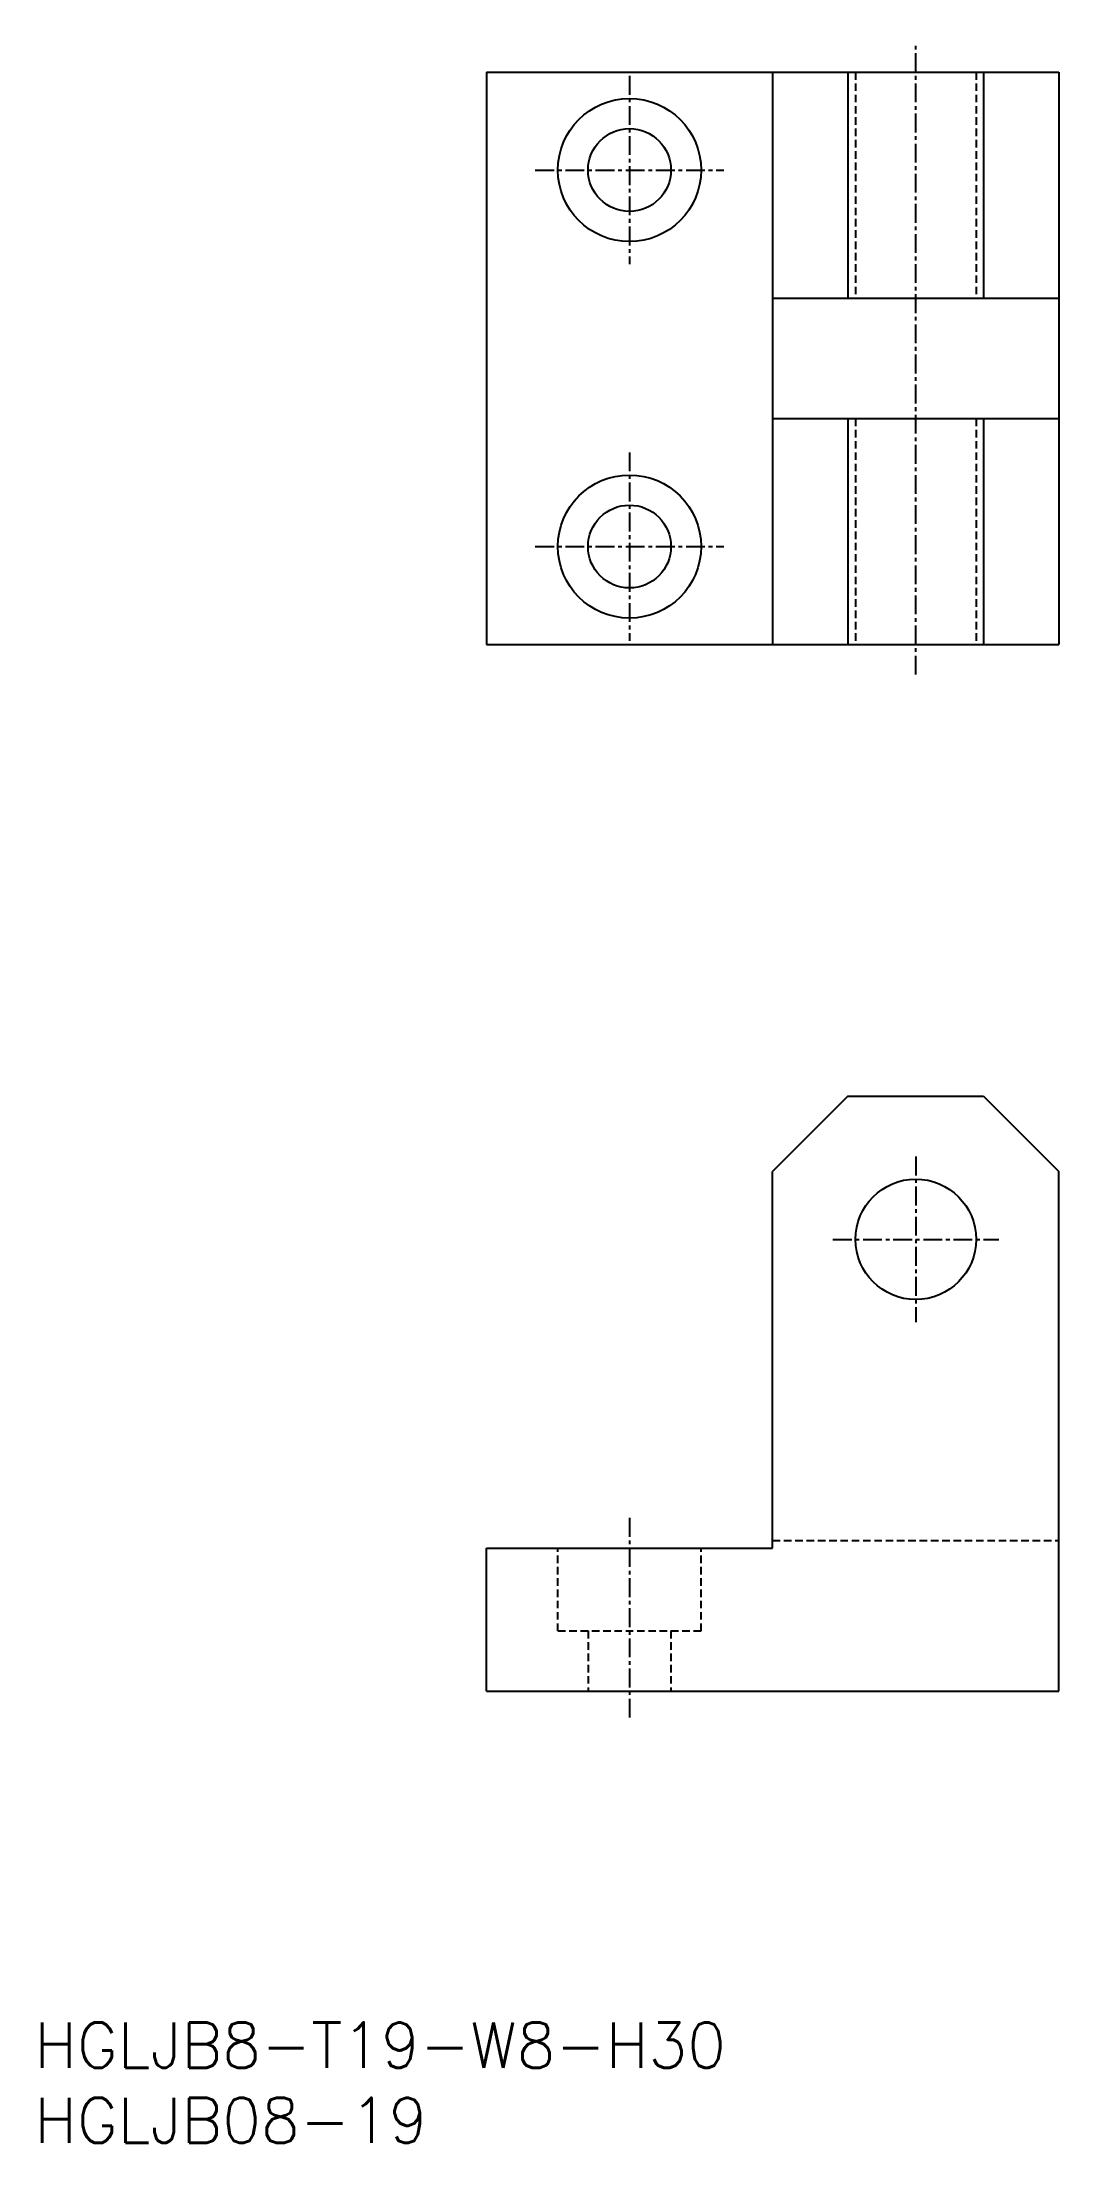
# Model space of a CAD drawing. Extents: x 1 to 68, y 0 to 140.
import ezdxf

# ---------------------------------------------------------------- set-up
doc = ezdxf.new("R2010")
doc.units = 0
doc.linetypes.add('CENTER', pattern=[2, 1.25, -0.25, 0.25, -0.25])
doc.linetypes.add('DASHED', pattern=[0.75, 0.5, -0.25])
doc.layers.get('0').update_dxf_attribs({"linetype": 'CONTINUOUS'})
doc.layers.add('CENTER', color=1, linetype='CENTER')
doc.styles.get("Standard").update_dxf_attribs({"font": 'txt.shx'})

# ---------------------------------------------------------------- blocks, each defined once
blk = doc.blocks.new('*U14')
at = {"color": 7, "linetype": 'CONTINUOUS'}
blk.add_text('HGLJB08-19', height=3, dxfattribs=at).set_placement((0, 0))
blk = doc.blocks.new('*U15')
at = {"color": 7, "linetype": 'CONTINUOUS'}
blk.add_text('HGLJB8-T19-W8-H30', height=3, dxfattribs=at).set_placement((0, 5))

msp = doc.modelspace()

# ---------------------------------------------------------------- linework, layer by layer
at = {"color": 7, "linetype": 'CONTINUOUS'}
for p, q in [((30, 137.5), (30, 99.5)), ((30, 137.5), (68, 137.5)), ((49, 137.5), (49, 99.5)), ((54, 137.5), (54, 122.5)), ((63, 137.5), (63, 122.5)), ((68, 137.5), (68, 99.5)), ((49, 122.5), (68, 122.5)), ((49, 114.5), (68, 114.5)), ((54, 114.5), (54, 99.5)), ((63, 114.5), (63, 99.5)), ((30, 99.5), (68, 99.5)), ((54, 69.5), (49, 64.5)), ((54, 69.5), (63, 69.5)), ((63, 69.5), (68, 64.5)), ((49, 39.5), (49, 64.5)), ((68, 30), (68, 64.5)), ((30, 30), (30, 39.5)), ((30, 39.5), (49, 39.5)), ((30, 30), (68, 30))]:
    msp.add_line(p, q, dxfattribs=at)
at = {"color": 3, "linetype": 'DASHED'}
for p, q in [((54.5, 137.5), (54.5, 122.5)), ((62.5, 137.5), (62.5, 122.5)), ((54.5, 114.5), (54.5, 99.5)), ((62.5, 114.5), (62.5, 99.5)), ((34.75, 34), (34.75, 39.5)), ((44.25, 34), (44.25, 39.5)), ((49, 40), (68, 40)), ((34.75, 34), (44.25, 34)), ((36.75, 34), (36.75, 30)), ((42.25, 34), (42.25, 30))]:
    msp.add_line(p, q, dxfattribs=at)
at = {"color": 7, "linetype": 'CONTINUOUS'}
for centre, radius in [((39.5, 131), 4.75), ((39.5, 131), 2.75), ((39.5, 106), 4.75), ((39.5, 106), 2.75), ((58.5, 60), 4)]:
    msp.add_circle(centre, radius, dxfattribs=at)
at = {"layer": 'CENTER', "color": 1, "linetype": 'CENTER'}
for p, q in [((58.5, 97.5), (58.5, 139.5)), ((39.5, 137.25), (39.5, 124.75)), ((33.25, 131), (45.75, 131)), ((39.5, 112.25), (39.5, 99.75)), ((33.25, 106), (45.75, 106)), ((58.5, 65.5), (58.5, 54.5)), ((53, 60), (64, 60)), ((39.5, 41.5), (39.5, 28))]:
    msp.add_line(p, q, dxfattribs=at)

# ---------------------------------------------------------------- block references
at = {"color": 7, "linetype": 'CONTINUOUS'}
for name in ['*U15', '*U14']:
    msp.add_blockref(name, (0, 0), dxfattribs=at)

doc.saveas('drawing.dxf')
